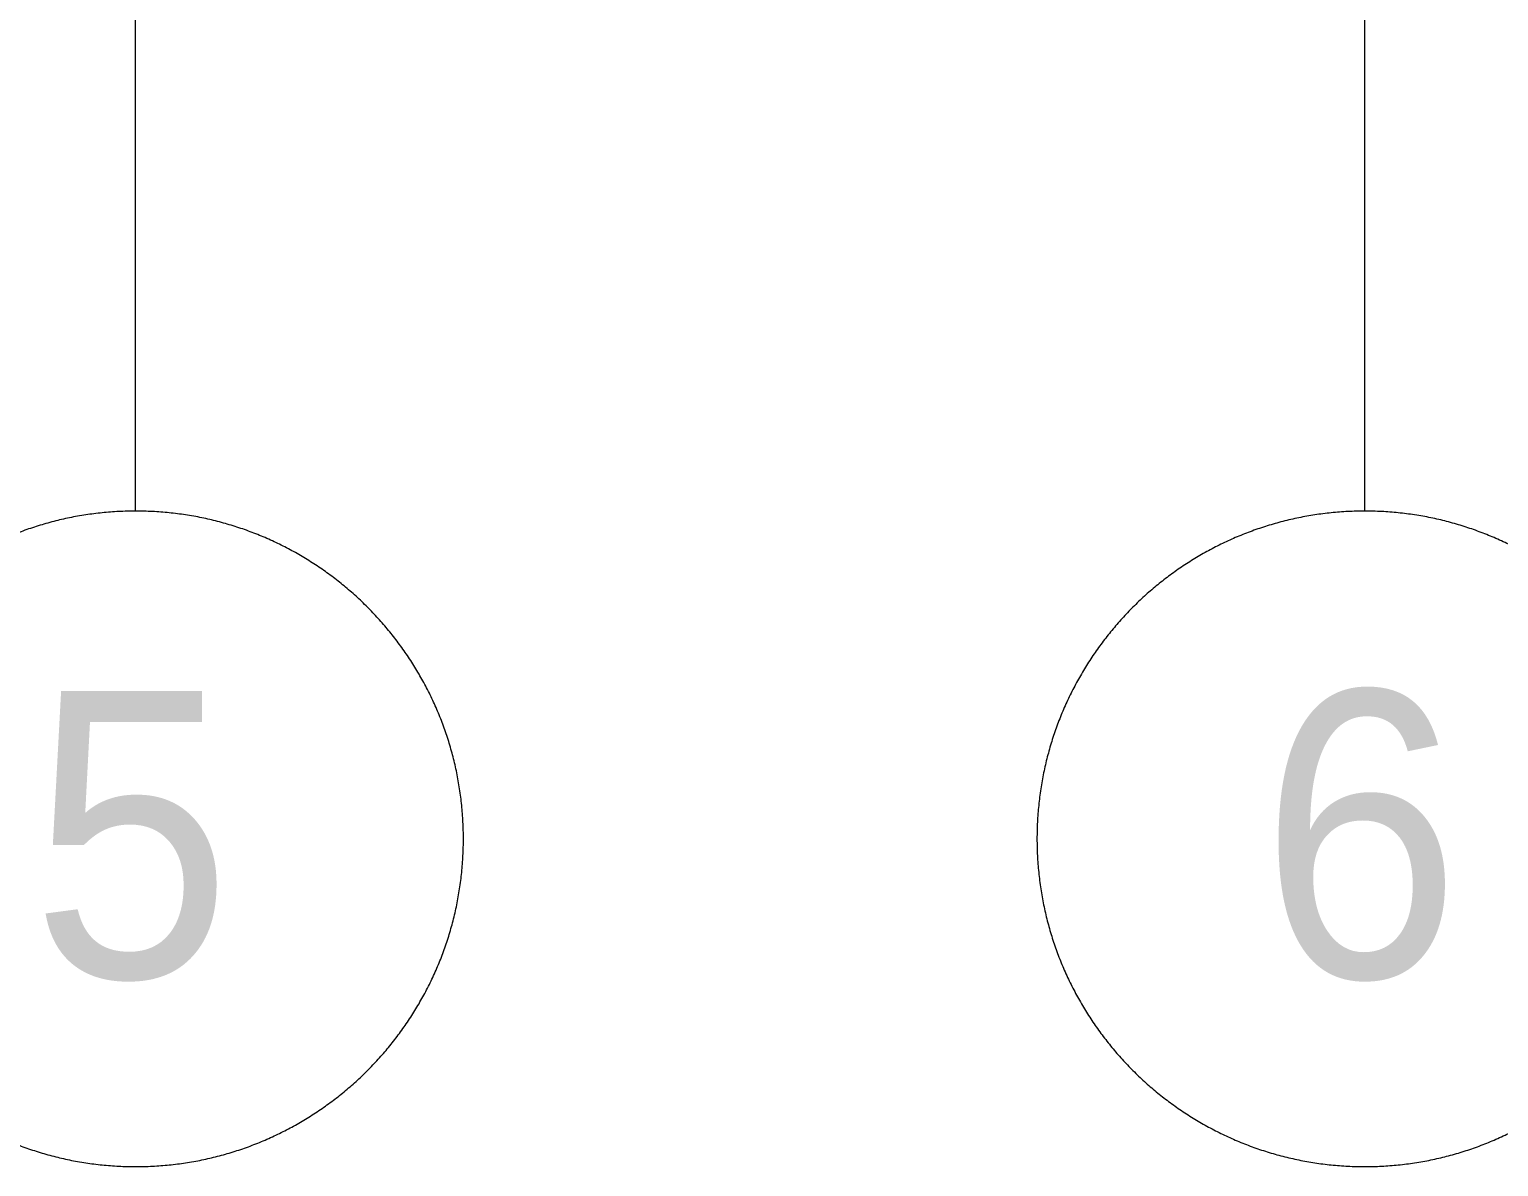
# Model space of a CAD drawing. Header units: millimetres. Extents: x 3914 to 443608, y -156176 to 78197.
# Drawn here: x 329170 to 332756, y -149483 to -146707 of the extents above; entities that cross this region are included whole.
import ezdxf

# ---------------------------------------------------------------- set-up
doc = ezdxf.new("R2010")
doc.units = ezdxf.units.MM
doc.linetypes.add('50_200_ШТРИХ_1Т_ш5_п1_п1_', pattern=[700, 500, -100, 0, -100])
doc.layers.add('Оси', color=7, linetype='Continuous', lineweight=9)
doc.layers.add('Оси-1', color=7, linetype='50_200_ШТРИХ_1Т_ш5_п1_п1_', lineweight=9)
doc.styles.add('Arial', font='arial.ttf', dxfattribs={"width": 0.9, "height": 700})

# ---------------------------------------------------------------- blocks, each defined once
blk = doc.blocks.new('Ось сетки - D8-29747960-Объем проектирования 3 этажа')
at = {"layer": 'Оси-1'}
for start, end in [(360, 180), (180, 360)]:
    blk.add_arc((0, 0), 4, start, end, dxfattribs=at)

msp = doc.modelspace()

# ---------------------------------------------------------------- linework, layer by layer
at = {"layer": 'Оси'}
for points in [[(329429.7, -147882.9), (329429.7, -142882.9), (329429.7, -123578.6), (329429.7, -118578.6)], [(332429.7, -147882.9), (332429.7, -142882.9), (332429.7, -123578.6), (332429.7, -118578.6)]]:
    msp.add_lwpolyline(points, dxfattribs=at)

# ---------------------------------------------------------------- block references
at = {"layer": 'Оси-1', "xscale": 199.9999999999999, "yscale": 199.9999999999999, "zscale": 199.9999999999999}
for p in [(329429.7, -148682.9), (332429.7, -148682.9)]:
    msp.add_blockref('Ось сетки - D8-29747960-Объем проектирования 3 этажа', p, dxfattribs=at)

# ---------------------------------------------------------------- texts
at = {"layer": 'Оси', "char_height": 700, "width": 606.076, "attachment_point": 1, "style": 'Arial'}
for s, insert in [('\\fArial|b0|i0|c204|p34|;\\W.9;5', (329174.7, -148321.6)), ('\\fArial|b0|i0|c204|p34|;\\W.9;6', (332174.7, -148321.6))]:
    msp.add_mtext(s, dxfattribs=dict(at, insert=insert))

doc.saveas('drawing.dxf')
